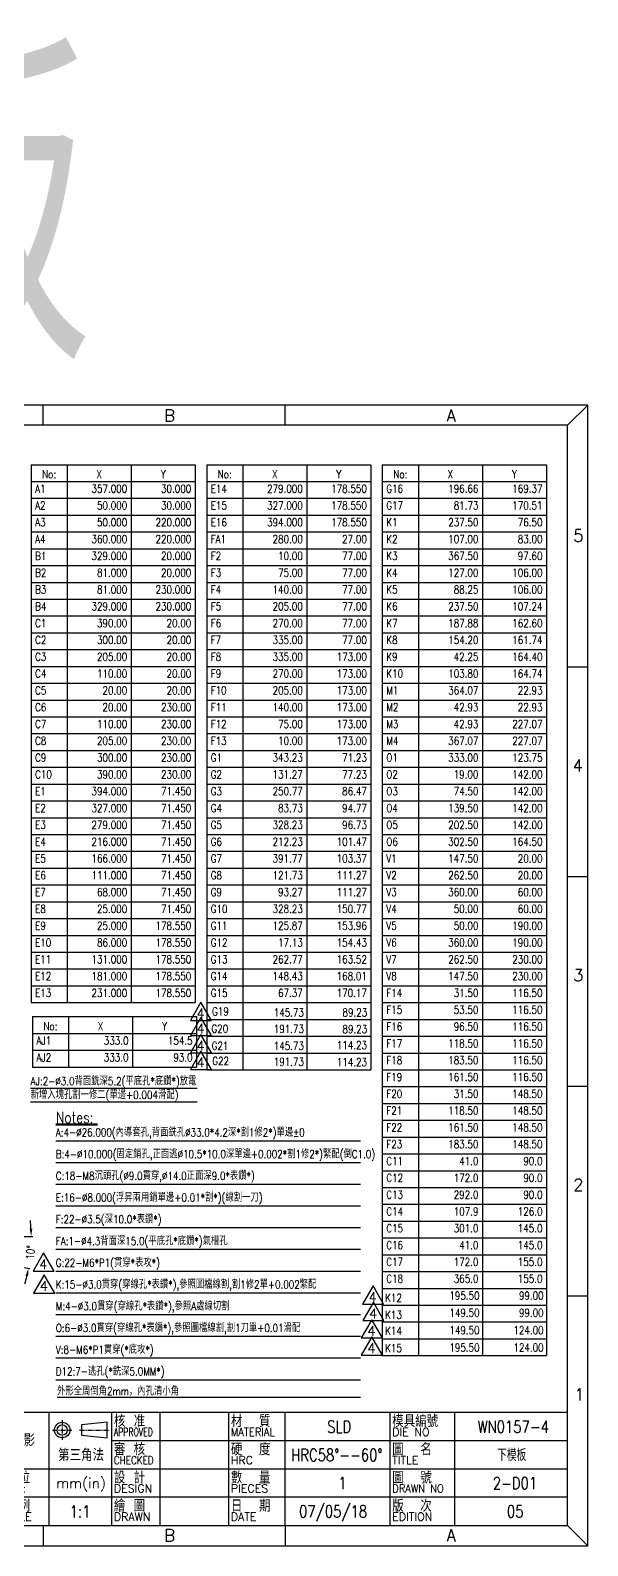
# Model space of a CAD drawing. Extents: x 13099 to 13821, y -3003 to -1672.
# Drawn here: x 13577 to 13821, y -3003 to -2340 of the extents above; entities that cross this region are included whole.
import ezdxf
from ezdxf.enums import TextEntityAlignment as Align

# ---------------------------------------------------------------- set-up
doc = ezdxf.new("R2010")
doc.units = 0
doc.header["$MEASUREMENT"] = 0
doc.linetypes.add('CENTER', pattern=[2, 1.25, -0.25, 0.25, -0.25])
doc.layers.get('Defpoints').update_dxf_attribs({"linetype": 'CONTINUOUS'})
for name, color, linetype in [('-D1', 1, 'CONTINUOUS'), ('-DDIM', 6, 'CONTINUOUS'), ('BORD', 4, 'CONTINUOUS')]:
    doc.layers.add(name, color=color, linetype=linetype)
doc.styles.add('AEH', font='ROMANS.shx', dxfattribs={"width": 0.8, "bigfont": 'ae.shx'})
doc.styles.add('ROMANS', font='ROMANS')
doc.styles.add('型式1', font='KAIU.TTF', dxfattribs={"width": 0.8})
doc.dimstyles.get("Standard").update_dxf_attribs({"dimtxt": 2.5, "dimasz": 1.8, "dimexe": 0.5, "dimexo": 0.5, "dimgap": 0.6, "dimtad": 0, "dimzin": 0, "dimdsep": 46, "dimtxsty": 'AEH', "dimcen": 0, "dimclrd": 256, "dimazin": 0, "dimtp": -0.008, "dimtm": 0.005, "dimtfac": 0.5, "dimtdec": 3, "dimtofl": 0, "dimtmove": 0, "dimatfit": 3, "dimfxl": 0, "dimtolj": 1, "dimtzin": 0, "dimlwd": -1, "dimlwe": -1, "dimarcsym": 0})

# ---------------------------------------------------------------- blocks, each defined once
blk = doc.blocks.new('A3BORD')
at = {"layer": 'BORD', "color": 7}
for p, q in [((900.74, -291.41), (905.74, -296.41)), ((995.29, -296.41), (995.29, -291.41)), ((1055.29, -296.41), (1055.29, -291.41)), ((1115.29, -296.41), (1115.29, -291.41)), ((1175.29, -296.41), (1175.29, -291.41)), ((1235.29, -296.41), (1235.29, -291.41)), ((1305.29, -296.41), (1310.29, -291.41)), ((905.74, -356.3), (900.74, -356.3)), ((1305.29, -356.3), (1310.29, -356.3)), ((905.74, -408.3), (900.74, -408.3)), ((1305.29, -408.3), (1310.29, -408.3)), ((905.74, -460.3), (900.74, -460.3)), ((1305.29, -460.3), (1310.29, -460.3)), ((905.74, -512.3), (900.74, -512.3)), ((1305.29, -512.3), (1310.29, -512.3)), ((900.74, -574.3), (905.74, -569.3)), ((995.29, -569.3), (995.29, -574.3)), ((1055.29, -569.3), (1055.29, -574.3)), ((1115.29, -569.3), (1115.29, -574.3)), ((1175.29, -569.3), (1175.29, -574.3)), ((1235.29, -569.3), (1235.29, -574.3)), ((1305.29, -569.3), (1310.29, -574.3))]:
    blk.add_line(p, q, dxfattribs=at)
blk.add_lwpolyline([(900.74, -291.41), (900.74, -574.3), (1310.29, -574.3), (1310.29, -291.41)], close=True, dxfattribs=at)
at = {"layer": 'BORD'}
blk.add_lwpolyline([(905.74, -296.41), (905.74, -569.3), (1305.29, -569.3), (1305.29, -296.41)], close=True, dxfattribs=at)
at = {"layer": 'BORD', "color": 7, "style": 'ROMANS'}
for s, p in [('F', (965.29, -295.53)), ('E', (1025.29, -295.53)), ('D', (1085.29, -295.53)), ('C', (1145.29, -295.53)), ('B', (1205.29, -295.53)), ('A', (1275.29, -295.53)), ('5', (902.33, -325.3)), ('5', (1306.69, -325.3)), ('4', (901.83, -382.3)), ('4', (1306.55, -382.3)), ('3', (902.33, -434.3)), ('3', (1306.69, -434.3)), ('2', (902.33, -486.3)), ('2', (1306.69, -486.3)), ('1', (902.83, -538.3)), ('1', (1306.96, -538.3)), ('F', (965.29, -573.42)), ('E', (1025.29, -573.12)), ('D', (1085.29, -573.17)), ('C', (1145.29, -573.22)), ('B', (1205.29, -573.22)), ('A', (1275.29, -573.22))]:
    blk.add_text(s, height=3, dxfattribs=at).set_placement(p)
blk = doc.blocks.new('-A30')
at = {"layer": 'BORD', "color": 4}
for p, q in [((404.55, 33), (5, 33)), ((69, 33), (69, 5)), ((81, 33), (81, 5)), ((162.5, 33), (162.5, 5)), ((263, 33), (263, 5)), ((276, 33), (276, 5)), ((291.5, 33), (291.5, 5)), ((303.5, 33), (303.5, 5)), ((320.5, 33), (320.5, 5)), ((334.5, 33), (334.5, 5)), ((360.5, 33), (360.5, 5)), ((376.5, 33), (376.5, 5)), ((162.5, 27.4), (5, 27.4)), ((45, 27.4), (45, 5)), ((404.55, 26), (291.5, 26)), ((162.5, 21.8), (5, 21.8)), ((25, 21.8), (25, 5)), ((404.55, 19), (263, 19)), ((162.5, 16.2), (5, 16.2)), ((404.55, 12), (263, 12)), ((162.5, 10.6), (5, 10.6))]:
    blk.add_line(p, q, dxfattribs=at)
at = {"layer": 'BORD', "color": 1, "linetype": 'CENTER'}
for p, q in [((279.3, 31.1), (279.3, 26.26)), ((276.88, 28.68), (281.72, 28.68)), ((283.55, 28.68), (290.95, 28.68))]:
    blk.add_line(p, q, dxfattribs=at)
at = {"layer": 'BORD', "color": 2}
for p, q in [((290.45, 30.6), (284.05, 29.96)), ((290.45, 26.76), (290.45, 30.6)), ((284.05, 29.96), (284.05, 27.4)), ((284.05, 27.4), (290.45, 26.76))]:
    blk.add_line(p, q, dxfattribs=at)
at = {"layer": 'BORD', "color": 2, "ltscale": 6}
for points in [[(75.08, 27.05), (72.47, 22.53), (77.69, 22.53)], [(75.08, 21.45), (72.47, 16.93), (77.69, 16.93)], [(75.08, 15.85), (72.47, 11.33), (77.69, 11.33)], [(75.08, 10.25), (72.47, 5.73), (77.69, 5.73)]]:
    blk.add_lwpolyline(points, close=True, dxfattribs=at)
at = {"layer": 'BORD', "color": 2}
for radius in [1.92, 1.28]:
    blk.add_circle((279.3, 28.68), radius, dxfattribs=at)
at = {"layer": 'BORD', "color": 4}
blk.add_blockref('A3BORD', (-900.74, 574.3), dxfattribs=at)
at = {"layer": 'BORD', "color": 4, "ltscale": 6, "style": 'AEH'}
for s, p in [('一   般   公   差', (37, 30.2)), ('設   變   內   容', (121.75, 30.2)), ('角   度', (57, 24.6))]:
    blk.add_text(s, height=4, dxfattribs=at).set_placement(p, align=Align.MIDDLE_CENTER)
at = {"layer": 'BORD', "color": 2, "ltscale": 6, "style": 'AEH'}
blk.add_text('NO:', height=3, dxfattribs=at).set_placement((75, 30.2), align=Align.MIDDLE_CENTER)
at = {"layer": 'BORD', "ltscale": 6, "style": 'AEH'}
for s, p in [('核 准', (292.1, 32.4)), ('材  質', (321.1, 32.4)), ('模具編號', (361.1, 32.4)), ('審 核', (292.1, 25.4)), ('硬  度', (321.1, 25.4)), ('圖  名', (361.1, 25.4)), ('單 位', (263.6, 18.4)), ('設 計', (292.1, 18.4)), ('數  量', (321.1, 18.4)), ('圖  號', (361.1, 18.4)), ('比 例', (263.6, 11.4)), ('繪 圖', (292.1, 11.4)), ('日  期', (321.1, 11.4)), ('版  次', (361.1, 11.4))]:
    blk.add_text(s, height=3, dxfattribs=at).set_placement(p, align=Align.TOP_LEFT)
at = {"layer": 'BORD', "color": 4, "ltscale": 6, "style": 'AEH'}
blk.add_text('投 影', height=3, dxfattribs=at).set_placement((264.81, 27.64), align=Align.TOP_LEFT)
at = {"layer": 'BORD', "color": 2, "ltscale": 6, "style": 'AEH'}
for s, width, p in [('APPROVED', 0.7, (292.1, 26.6)), ('MATERIAL', 0.9, (321.1, 26.6)), ('CHECKED', 0.8, (292.1, 19.6)), ('DRAWN NO', 0.9, (361.1, 12.6))]:
    blk.add_text(s, height=2, dxfattribs=dict(at, width=width)).set_placement(p, align=Align.BOTTOM_LEFT)
for s, p in [('DIE NO', (361.1, 26.6)), ('HRC', (321.1, 19.6)), ('TITLE', (361.1, 19.6)), ('UNIT:', (263.6, 12.6)), ('DESIGN', (292.1, 12.6)), ('PIECES', (321.1, 12.6)), ('SCALE', (263.6, 5.6)), ('DRAWN', (292.1, 5.6)), ('DATE', (321.1, 5.6)), ('EDITION', (361.1, 5.6))]:
    blk.add_text(s, height=2, dxfattribs=at).set_placement(p, align=Align.BOTTOM_LEFT)
at = {"layer": 'BORD', "ltscale": 6, "style": 'AEH'}
for s, height, p in [('1', 3, (75, 24.26)), ('第三角法', 3, (283.97, 22.5)), ('2', 3, (75, 18.66)), ('mm(in)', 2.5, (283.97, 15.5)), ('3', 3, (75, 13.06)), ('4', 3, (75, 7.46))]:
    blk.add_text(s, height=height, dxfattribs=at).set_placement(p, align=Align.MIDDLE_CENTER)
at = {"layer": 'BORD', "color": 7, "ltscale": 6, "style": '型式1', "width": 1.15345}
blk.add_text('GPPC', height=8, dxfattribs=at).set_placement((165.84, 14.94), (191.95, 14.94), align=Align.FIT)
at = {"layer": 'BORD', "color": 7, "style": '型式1', "width": 0.939233}
blk.add_text('綠興科技股份有限公司', height=5, dxfattribs=at).set_placement((192.48, 20.17), (258.9, 20.17), align=Align.FIT)
at = {"layer": 'BORD', "color": 2, "linetype": 'Continuous', "style": 'AEH'}
for s, height, p in [('*.*', 4, (6.14, 17.21)), ('%%P0.1', 3, (26.71, 17.55)), ('0%%D', 3, (46.24, 17.55)), ('>', 3, (51.08, 17.55)), ('REF', 3, (54.85, 17.55)), ('%%P', 3, (64.13, 17.55)), ('*.**', 4, (6.14, 11.23)), ('%%P0.01', 3, (26.71, 11.57)), ('>', 3, (51.08, 11.95)), ('%%P', 3, (64.13, 11.95)), ('*.***', 4, (6.14, 5.91)), ('-0.005', 3, (26.71, 6.26)), ('>', 3, (51.08, 6.35)), ('%%P', 3, (64.13, 6.35))]:
    blk.add_text(s, height=height, dxfattribs=at).set_placement(p)
at = {"layer": 'BORD', "color": 2, "style": '型式1', "width": 0.571104}
blk.add_text('Green Point Precision Components Co.,Ltd', height=4, dxfattribs=at).set_placement((193, 12.94), (257.62, 12.94), align=Align.FIT)
blk = doc.blocks.new('*D55')
at = {"layer": '-DDIM', "ltscale": 6}
for p, q in [((13566.3, -2867.75), (13578.33, -2867.75)), ((13568.29, -2880.22), (13577.1, -2881.77))]:
    blk.add_line(p, q, dxfattribs=at)
for start, end in [(2.50595, 5.01189), (344.98811, 347.49405)]:
    blk.add_arc((13497.6, -2867.75), 80.03, start, end, dxfattribs=at)
for points in [[(13578.13, -2864.24), (13576.97, -2864.27), (13577.63, -2867.75)], [(13575.16, -2884.97), (13576.3, -2885.2), (13576.41, -2881.65)]]:
    blk.add_solid(points, dxfattribs=at)
at = {"layer": 'Defpoints', "color": 0, "ltscale": 6}
for p in [(13159.6, -2867.75), (13497.6, -2867.75), (13565.6, -2867.75), (13567.6, -2880.1), (13577.09, -2877.04)]:
    blk.add_point(p, dxfattribs=at)
at = {"layer": '-DDIM', "color": 0, "ltscale": 6, "insert": (13577.32, -2874.73), "char_height": 3.5, "attachment_point": 5, "rotation": 85, "style": 'AEH'}
blk.add_mtext('\\A1;10°', dxfattribs=at)

msp = doc.modelspace()

# ---------------------------------------------------------------- linework, layer by layer
at = {"layer": '-DDIM', "ltscale": 6}
for p, q in [((13577.5965, -2530.2413), (13649.3465, -2530.2413)), ((13577.5965, -2530.2413), (13577.5965, -2765.4413)), ((13593.3465, -2530.2413), (13593.3465, -2765.4413)), ((13621.3465, -2530.2413), (13621.3465, -2765.4413)), ((13649.3465, -2530.2413), (13649.3465, -2765.4413)), ((13654.3465, -2530.2413), (13726.0965, -2530.2413)), ((13654.3465, -2530.2413), (13654.3465, -2794.8413)), ((13670.0965, -2530.2413), (13670.0965, -2794.8413)), ((13698.0965, -2530.2413), (13698.0965, -2794.8413)), ((13726.0965, -2530.2413), (13726.0965, -2794.8413)), ((13731.0965, -2530.2413), (13802.8465, -2530.2413)), ((13731.0965, -2530.2413), (13731.0965, -2758.0913)), ((13746.8465, -2530.2413), (13746.8465, -2758.0913)), ((13774.8465, -2530.2413), (13774.8465, -2758.0913)), ((13802.8465, -2530.2413), (13802.8465, -2758.0913)), ((13577.5965, -2537.5913), (13649.3465, -2537.5913)), ((13654.3465, -2537.5913), (13726.0965, -2537.5913)), ((13731.0965, -2537.5913), (13802.8465, -2537.5913)), ((13577.5965, -2544.9413), (13649.3465, -2544.9413)), ((13654.3465, -2544.9413), (13726.0965, -2544.9413)), ((13731.0965, -2544.9413), (13802.8465, -2544.9413)), ((13577.5965, -2552.2913), (13649.3465, -2552.2913)), ((13654.3465, -2552.2913), (13726.0965, -2552.2913)), ((13731.0965, -2552.2913), (13802.8465, -2552.2913)), ((13577.5965, -2559.6413), (13649.3465, -2559.6413)), ((13654.3465, -2559.6413), (13726.0965, -2559.6413)), ((13731.0965, -2559.6413), (13802.8465, -2559.6413)), ((13577.5965, -2566.9913), (13649.3465, -2566.9913)), ((13654.3465, -2566.9913), (13726.0965, -2566.9913)), ((13731.0965, -2566.9913), (13802.8465, -2566.9913)), ((13577.5965, -2574.3413), (13649.3465, -2574.3413)), ((13654.3465, -2574.3413), (13726.0965, -2574.3413)), ((13731.0965, -2574.3413), (13802.8465, -2574.3413)), ((13577.5965, -2581.6913), (13649.3465, -2581.6913)), ((13654.3465, -2581.6913), (13726.0965, -2581.6913)), ((13731.0965, -2581.6913), (13802.8465, -2581.6913)), ((13577.5965, -2589.0413), (13649.3465, -2589.0413)), ((13654.3465, -2589.0413), (13726.0965, -2589.0413)), ((13731.0965, -2589.0413), (13802.8465, -2589.0413)), ((13577.5965, -2596.3913), (13649.3465, -2596.3913)), ((13654.3465, -2596.3913), (13726.0965, -2596.3913)), ((13731.0965, -2596.3913), (13802.8465, -2596.3913)), ((13577.5965, -2603.7413), (13649.3465, -2603.7413)), ((13654.3465, -2603.7413), (13726.0965, -2603.7413)), ((13731.0965, -2603.7413), (13802.8465, -2603.7413)), ((13577.5965, -2611.0913), (13649.3465, -2611.0913)), ((13654.3465, -2611.0913), (13726.0965, -2611.0913)), ((13731.0965, -2611.0913), (13802.8465, -2611.0913)), ((13577.5965, -2618.4413), (13649.3465, -2618.4413)), ((13654.3465, -2618.4413), (13726.0965, -2618.4413)), ((13731.0965, -2618.4413), (13802.8465, -2618.4413)), ((13577.5965, -2625.7913), (13649.3465, -2625.7913)), ((13654.3465, -2625.7913), (13726.0965, -2625.7913)), ((13731.0965, -2625.7913), (13802.8465, -2625.7913)), ((13577.5965, -2633.1413), (13649.3465, -2633.1413)), ((13654.3465, -2633.1413), (13726.0965, -2633.1413)), ((13731.0965, -2633.1413), (13802.8465, -2633.1413)), ((13577.5965, -2640.4913), (13649.3465, -2640.4913)), ((13654.3465, -2640.4913), (13726.0965, -2640.4913)), ((13731.0965, -2640.4913), (13802.8465, -2640.4913)), ((13577.5965, -2647.8413), (13649.3465, -2647.8413)), ((13654.3465, -2647.8413), (13726.0965, -2647.8413)), ((13731.0965, -2647.8413), (13802.8465, -2647.8413)), ((13577.5965, -2655.1913), (13649.3465, -2655.1913)), ((13654.3465, -2655.1913), (13726.0965, -2655.1913)), ((13731.0965, -2655.1913), (13802.8465, -2655.1913)), ((13577.5965, -2662.5413), (13649.3465, -2662.5413)), ((13654.3465, -2662.5413), (13726.0965, -2662.5413)), ((13731.0965, -2662.5413), (13802.8465, -2662.5413)), ((13577.5965, -2669.8913), (13649.3465, -2669.8913)), ((13654.3465, -2669.8913), (13726.0965, -2669.8913)), ((13731.0965, -2669.8913), (13802.8465, -2669.8913)), ((13577.5965, -2677.2413), (13649.3465, -2677.2413)), ((13654.3465, -2677.2413), (13726.0965, -2677.2413)), ((13731.0965, -2677.2413), (13802.8465, -2677.2413)), ((13577.5965, -2684.5913), (13649.3465, -2684.5913)), ((13654.3465, -2684.5913), (13726.0965, -2684.5913)), ((13731.0965, -2684.5913), (13802.8465, -2684.5913)), ((13577.5965, -2691.9413), (13649.3465, -2691.9413)), ((13654.3465, -2691.9413), (13726.0965, -2691.9413)), ((13731.0965, -2691.9413), (13802.8465, -2691.9413)), ((13577.5965, -2699.2913), (13649.3465, -2699.2913)), ((13654.3465, -2699.2913), (13726.0965, -2699.2913)), ((13731.0965, -2699.2913), (13802.8465, -2699.2913)), ((13577.5965, -2706.6413), (13649.3465, -2706.6413)), ((13654.3465, -2706.6413), (13726.0965, -2706.6413)), ((13731.0965, -2706.6413), (13802.8465, -2706.6413)), ((13577.5965, -2713.9913), (13649.3465, -2713.9913)), ((13654.3465, -2713.9913), (13726.0965, -2713.9913)), ((13731.0965, -2713.9913), (13802.8465, -2713.9913)), ((13577.5965, -2721.3413), (13649.3465, -2721.3413)), ((13654.3465, -2721.3413), (13726.0965, -2721.3413)), ((13731.0965, -2721.3413), (13802.8465, -2721.3413)), ((13577.5965, -2728.6913), (13649.3465, -2728.6913)), ((13654.3465, -2728.6913), (13726.0965, -2728.6913)), ((13731.0965, -2728.6913), (13802.8465, -2728.6913)), ((13577.5965, -2736.0413), (13649.3465, -2736.0413)), ((13654.3465, -2736.0413), (13726.0965, -2736.0413)), ((13731.0965, -2736.0413), (13802.8465, -2736.0413)), ((13577.5965, -2743.3913), (13649.3465, -2743.3913)), ((13654.3465, -2743.3913), (13726.0965, -2743.3913)), ((13731.0965, -2743.3913), (13802.8465, -2743.3913)), ((13577.5965, -2750.7413), (13649.3465, -2750.7413)), ((13654.3465, -2750.7413), (13726.0965, -2750.7413)), ((13731.0965, -2750.7413), (13802.8465, -2750.7413)), ((13577.5965, -2758.0913), (13649.3465, -2758.0913)), ((13654.3465, -2758.0913), (13726.0965, -2758.0913)), ((13731.0965, -2758.0913), (13802.8465, -2758.0913)), ((13731.0965, -2758.0913), (13802.8465, -2758.0913)), ((13731.0965, -2758.0913), (13802.8465, -2758.0913)), ((13731.0965, -2758.0913), (13731.0965, -2831.5913)), ((13746.8465, -2758.0913), (13746.8465, -2831.5913)), ((13774.8465, -2758.0913), (13774.8465, -2831.5913)), ((13802.8465, -2758.0913), (13802.8465, -2831.5913)), ((13577.5965, -2765.4413), (13649.3465, -2765.4413)), ((13577.5965, -2765.4413), (13649.3465, -2765.4413)), ((13654.3465, -2765.4413), (13726.0965, -2765.4413)), ((13654.3465, -2765.4413), (13726.0965, -2765.4413)), ((13731.0965, -2765.4413), (13802.8465, -2765.4413)), ((13578.1763, -2771.5866), (13649.9263, -2771.5866)), ((13578.1763, -2771.5866), (13578.1763, -2793.6366)), ((13593.9263, -2771.5866), (13593.9263, -2793.6366)), ((13621.9263, -2771.5866), (13621.9263, -2793.6366)), ((13649.9263, -2771.5866), (13649.9263, -2793.6366)), ((13654.3465, -2772.7913), (13726.0965, -2772.7913)), ((13731.0965, -2772.7913), (13802.8465, -2772.7913)), ((13578.1763, -2778.9366), (13649.9263, -2778.9366)), ((13654.3465, -2780.1413), (13726.0965, -2780.1413)), ((13731.0965, -2780.1413), (13802.8465, -2780.1413)), ((13578.1763, -2786.2866), (13649.9263, -2786.2866)), ((13654.3465, -2787.4913), (13726.0965, -2787.4913)), ((13731.0965, -2787.4913), (13802.8465, -2787.4913)), ((13578.1763, -2793.6366), (13649.9263, -2793.6366)), ((13654.3465, -2794.8413), (13726.0965, -2794.8413)), ((13731.0965, -2794.8413), (13802.8465, -2794.8413)), ((13731.0965, -2802.1913), (13802.8465, -2802.1913)), ((13577.3972, -2802.8155), (13650.1593, -2802.8155)), ((13577.3972, -2808.7999), (13650.1593, -2808.7999)), ((13731.0965, -2809.5413), (13802.8465, -2809.5413)), ((13588.4115, -2818.4714), (13606.5555, -2818.4714)), ((13588.4115, -2818.8214), (13606.5555, -2818.8214)), ((13731.0965, -2816.8913), (13802.8465, -2816.8913)), ((13588.4115, -2825.8214), (13721.6115, -2825.8214)), ((13731.0965, -2824.2413), (13802.8465, -2824.2413)), ((13588.4115, -2835.3214), (13721.6115, -2835.3214)), ((13731.0965, -2831.5913), (13802.8465, -2831.5913)), ((13731.0965, -2831.5913), (13802.8465, -2831.5913)), ((13731.0965, -2831.5913), (13731.0965, -2919.7913)), ((13746.8465, -2831.5913), (13746.8465, -2919.7913)), ((13774.8465, -2831.5913), (13774.8465, -2919.7913)), ((13802.8465, -2831.5913), (13802.8465, -2919.7913)), ((13731.0965, -2838.9413), (13802.8465, -2838.9413)), ((13588.4115, -2844.8214), (13721.6115, -2844.8214)), ((13731.0965, -2846.2913), (13802.8465, -2846.2913)), ((13588.4115, -2854.3214), (13721.6115, -2854.3214)), ((13731.0965, -2853.6413), (13802.8465, -2853.6413)), ((13731.0965, -2860.9913), (13802.8465, -2860.9913)), ((13588.4115, -2863.8214), (13721.6115, -2863.8214)), ((13731.0965, -2868.3413), (13802.8465, -2868.3413)), ((13588.4115, -2873.3214), (13721.6115, -2873.3214)), ((13731.0965, -2875.6913), (13802.8465, -2875.6913)), ((13588.4115, -2882.8214), (13721.6115, -2882.8214)), ((13731.0965, -2883.0413), (13802.8465, -2883.0413)), ((13588.4115, -2892.3214), (13721.6115, -2892.3214)), ((13731.0965, -2890.3913), (13802.8465, -2890.3913)), ((13588.4115, -2901.8214), (13721.6115, -2901.8214)), ((13731.0965, -2897.7413), (13802.8465, -2897.7413)), ((13731.0965, -2905.0913), (13802.8465, -2905.0913)), ((13588.4115, -2911.3214), (13721.6115, -2911.3214)), ((13731.0965, -2912.4413), (13802.8465, -2912.4413)), ((13588.4115, -2920.8214), (13721.6115, -2920.8214)), ((13731.0965, -2919.7913), (13802.8465, -2919.7913)), ((13588.4115, -2930.3214), (13721.6115, -2930.3214)), ((13588.9488, -2937.9281), (13721.6115, -2937.9281))]:
    msp.add_line(p, q, dxfattribs=at)
at = {"layer": 'BORD', "color": 2, "ltscale": 6}
for points in [[(13651.8376, -2765.2476), (13647.236, -2773.2179), (13656.4392, -2773.2179)], [(13651.8376, -2771.8969), (13647.236, -2779.8672), (13656.4392, -2779.8672)], [(13651.8376, -2779.3974), (13647.236, -2787.3676), (13656.4392, -2787.3676)], [(13651.8376, -2786.7117), (13647.236, -2794.682), (13656.4392, -2794.682)], [(13583.0621, -2874.9023), (13578.4605, -2882.8725), (13587.6637, -2882.8725)], [(13583.2999, -2884.4645), (13578.6983, -2892.4348), (13587.9015, -2892.4348)], [(13727.0246, -2889.3281), (13722.423, -2897.2983), (13731.6262, -2897.2983)], [(13727.2131, -2896.4886), (13722.6115, -2904.4589), (13731.8148, -2904.4589)], [(13726.5061, -2904.1203), (13721.9045, -2912.0905), (13731.1078, -2912.0905)], [(13726.5061, -2911.6291), (13721.9045, -2919.5994), (13731.1078, -2919.5994)]]:
    msp.add_lwpolyline(points, close=True, dxfattribs=at)

# ---------------------------------------------------------------- block references
at = {"layer": '-D1', "ltscale": 6, "xscale": 1.7630613, "yscale": 1.7630613, "zscale": 1.7630613}
msp.add_blockref('-A30', (13098.7812, -3002.9085), dxfattribs=at)

# ---------------------------------------------------------------- texts
at = {"layer": '-D1', "ltscale": 6, "style": 'AEH', "width": 0.8}
for s, height, p in [('SLD', 5.28918, (13706.9889, -2953.5428)), ('WN0157-4', 5.28918, (13772.7312, -2953.5428)), ('HRC58%%D--60%%D', 5.289184, (13691.2423, -2965.8842)), ('下模板', 5.28918, (13781.3071, -2965.8842)), ('1', 5.2892, (13711.8192, -2978.2256)), ('2-D01', 5.28918, (13779.363, -2978.2256)), ('1:1', 5.28918, (13594.4735, -2990.5671)), ('07/05/18', 5.28918, (13694.7011, -2990.5671)), ('05', 5.28918, (13785.5466, -2990.5671))]:
    msp.add_text(s, height=height, dxfattribs=at).set_placement(p)
at = {"layer": '-D1', "ltscale": 6, "insert": (13308.3322, -2353.8365), "char_height": 130, "width": 421.787644, "attachment_point": 1, "style": 'AEH'}
msp.add_mtext('下模板', dxfattribs=at)
at = {"layer": '-DDIM', "ltscale": 6, "style": 'AEH', "width": 0.8}
for s, p in [('No:', (13585.4715, -2534.4413)), ('X', (13607.3465, -2534.4413)), ('Y', (13635.3465, -2534.4413)), ('No:', (13662.2215, -2534.4413)), ('X', (13684.0965, -2534.4413)), ('Y', (13712.0965, -2534.4413)), ('No:', (13738.9715, -2534.4413)), ('X', (13760.8465, -2534.4413)), ('Y', (13788.8465, -2534.4413)), ('No:', (13586.0513, -2775.7866)), ('X', (13607.9263, -2775.7866)), ('Y', (13635.9263, -2775.7866))]:
    msp.add_text(s, height=3.5, dxfattribs=at).set_placement(p, align=Align.MIDDLE)
for s, height, p in [('A1', 3.5, (13579.3465, -2542.4913)), ('E14', 3.5, (13656.0965, -2542.4913)), ('G16', 3.5, (13732.8465, -2542.4913)), ('A2', 3.5, (13579.3465, -2549.8413)), ('E15', 3.5, (13656.0965, -2549.8413)), ('G17', 3.5, (13732.8465, -2549.8413)), ('A3', 3.5, (13579.3465, -2557.1913)), ('E16', 3.5, (13656.0965, -2557.1913)), ('K1', 3.5, (13732.8465, -2557.1913)), ('A4', 3.5, (13579.3465, -2564.5413)), ('FA1', 3.5, (13656.0965, -2564.5413)), ('K2', 3.5, (13732.8465, -2564.5413)), ('B1', 3.5, (13579.3465, -2571.8913)), ('F2', 3.5, (13656.0965, -2571.8913)), ('K3', 3.5, (13732.8465, -2571.8913)), ('B2', 3.5, (13579.3465, -2579.2413)), ('F3', 3.5, (13656.0965, -2579.2413)), ('K4', 3.5, (13732.8465, -2579.2413)), ('B3', 3.5, (13579.3465, -2586.5913)), ('F4', 3.5, (13656.0965, -2586.5913)), ('K5', 3.5, (13732.8465, -2586.5913)), ('B4', 3.5, (13579.3465, -2593.9413)), ('F5', 3.5, (13656.0965, -2593.9413)), ('K6', 3.5, (13732.8465, -2593.9413)), ('C1', 3.5, (13579.3465, -2601.2913)), ('F6', 3.5, (13656.0965, -2601.2913)), ('K7', 3.5, (13732.8465, -2601.2913)), ('C2', 3.5, (13579.3465, -2608.6413)), ('F7', 3.5, (13656.0965, -2608.6413)), ('K8', 3.5, (13732.8465, -2608.6413)), ('C3', 3.5, (13579.3465, -2615.9913)), ('F8', 3.5, (13656.0965, -2615.9913)), ('K9', 3.5, (13732.8465, -2615.9913)), ('C4', 3.5, (13579.3465, -2623.3413)), ('F9', 3.5, (13656.0965, -2623.3413)), ('K10', 3.5, (13732.8465, -2623.3413)), ('C5', 3.5, (13579.3465, -2630.6913)), ('F10', 3.5, (13656.0965, -2630.6913)), ('M1', 3.5, (13732.8465, -2630.6913)), ('C6', 3.5, (13579.3465, -2638.0413)), ('F11', 3.5, (13656.0965, -2638.0413)), ('M2', 3.5, (13732.8465, -2638.0413)), ('C7', 3.5, (13579.3465, -2645.3913)), ('F12', 3.5, (13656.0965, -2645.3913)), ('M3', 3.5, (13732.8465, -2645.3913)), ('C8', 3.5, (13579.3465, -2652.7413)), ('F13', 3.5, (13656.0965, -2652.7413)), ('M4', 3.5, (13732.8465, -2652.7413)), ('C9', 3.5, (13579.3465, -2660.0913)), ('G1', 3.5, (13656.0965, -2660.0913)), ('O1', 3.5, (13732.8465, -2660.0913)), ('C10', 3.5, (13579.3465, -2667.4413)), ('G2', 3.5, (13656.0965, -2667.4413)), ('O2', 3.5, (13732.8465, -2667.4413)), ('E1', 3.5, (13579.3465, -2674.7913)), ('G3', 3.5, (13656.0965, -2674.7913)), ('O3', 3.5, (13732.8465, -2674.7913)), ('E2', 3.5, (13579.3465, -2682.1413)), ('G4', 3.5, (13656.0965, -2682.1413)), ('O4', 3.5, (13732.8465, -2682.1413)), ('E3', 3.5, (13579.3465, -2689.4913)), ('G5', 3.5, (13656.0965, -2689.4913)), ('O5', 3.5, (13732.8465, -2689.4913)), ('E4', 3.5, (13579.3465, -2696.8413)), ('G6', 3.5, (13656.0965, -2696.8413)), ('O6', 3.5, (13732.8465, -2696.8413)), ('E5', 3.5, (13579.3465, -2704.1913)), ('G7', 3.5, (13656.0965, -2704.1913)), ('V1', 3.5, (13732.8465, -2704.1913)), ('E6', 3.5, (13579.3465, -2711.5413)), ('G8', 3.5, (13656.0965, -2711.5413)), ('V2', 3.5, (13732.8465, -2711.5413)), ('E7', 3.5, (13579.3465, -2718.8913)), ('G9', 3.5, (13656.0965, -2718.8913)), ('V3', 3.5, (13732.8465, -2718.8913)), ('E8', 3.5, (13579.3465, -2726.2413)), ('G10', 3.5, (13656.0965, -2726.2413)), ('V4', 3.5, (13732.8465, -2726.2413)), ('E9', 3.5, (13579.3465, -2733.5913)), ('G11', 3.5, (13656.0965, -2733.5913)), ('V5', 3.5, (13732.8465, -2733.5913)), ('E10', 3.5, (13579.3465, -2740.9413)), ('G12', 3.5, (13656.0965, -2740.9413)), ('V6', 3.5, (13732.8465, -2740.9413)), ('E11', 3.5, (13579.3465, -2748.2913)), ('G13', 3.5, (13656.0965, -2748.2913)), ('V7', 3.5, (13732.8465, -2748.2913)), ('E12', 3.5, (13579.3465, -2755.6413)), ('G14', 3.5, (13656.0965, -2755.6413)), ('V8', 3.5, (13732.8465, -2755.6413)), ('E13', 3.5, (13579.3465, -2762.9913)), ('G15', 3.5, (13656.0965, -2762.9913)), ('F14', 3.5, (13732.8465, -2762.9913)), ('G19', 3.5, (13656.6917, -2771.0475)), ('F15', 3.5, (13732.8465, -2770.3413)), ('G20', 3.5, (13656.4179, -2778.6212)), ('F16', 3.5, (13732.8465, -2777.6913)), ('AJ1', 3.5, (13579.9263, -2783.8366)), ('G21', 3.5, (13656.5091, -2786.1082)), ('F17', 3.5, (13732.8465, -2785.0413)), ('AJ2', 3.5, (13579.9263, -2791.1866)), ('G22', 3.5, (13656.7829, -2792.7264)), ('F18', 3.5, (13732.8465, -2792.3913)), ('AJ:2-%%c3.0背面銑深5.2(平底孔*底鑽*)放電', 3.5, (13577.3972, -2801.5555)), ('F19', 3.5, (13732.8465, -2799.7413)), ('新增入塊孔割一修二(單邊+0.004滑配)', 3.5, (13577.3972, -2807.5399)), ('F20', 3.5, (13732.8465, -2807.0913)), ('Notes:', 4.9, (13588.4115, -2818.1214)), ('F21', 3.5, (13732.8465, -2814.4413)), ('F22', 3.5, (13732.8465, -2821.7913)), ('F23', 3.5, (13732.8465, -2829.1413)), ('C11', 3.5, (13732.8465, -2836.4913)), ('C12', 3.5, (13732.8465, -2843.8413)), ('C13', 3.5, (13732.8465, -2851.1913)), ('C14', 3.5, (13732.8465, -2858.5413)), ('C15', 3.5, (13732.8465, -2865.8913)), ('C16', 3.5, (13732.8465, -2873.2413)), ('C17', 3.5, (13732.8465, -2880.5913)), ('C18', 3.5, (13732.8465, -2887.9413)), ('K12', 3.5, (13732.3465, -2896.2197)), ('K13', 3.5, (13732.3465, -2903.7138)), ('K14', 3.5, (13732.3465, -2910.6913)), ('K15', 3.5, (13732.3465, -2918.2697))]:
    msp.add_text(s, height=height, dxfattribs=at).set_placement(p)
for s, p in [('357.000', (13619.5965, -2542.4913)), ('30.000', (13647.5965, -2542.4913)), ('279.000', (13696.3465, -2542.4913)), ('178.550', (13724.3465, -2542.4913)), ('196.66', (13773.0965, -2542.4913)), ('169.37', (13801.0965, -2542.4913)), ('50.000', (13619.5965, -2549.8413)), ('30.000', (13647.5965, -2549.8413)), ('327.000', (13696.3465, -2549.8413)), ('178.550', (13724.3465, -2549.8413)), ('81.73', (13773.0965, -2549.8413)), ('170.51', (13801.0965, -2549.8413)), ('50.000', (13619.5965, -2557.1913)), ('220.000', (13647.5965, -2557.1913)), ('394.000', (13696.3465, -2557.1913)), ('178.550', (13724.3465, -2557.1913)), ('237.50', (13773.0965, -2557.1913)), ('76.50', (13801.0965, -2557.1913)), ('360.000', (13619.5965, -2564.5413)), ('220.000', (13647.5965, -2564.5413)), ('280.00', (13696.3465, -2564.5413)), ('27.00', (13724.3465, -2564.5413)), ('107.00', (13773.0965, -2564.5413)), ('83.00', (13801.0965, -2564.5413)), ('329.000', (13619.5965, -2571.8913)), ('20.000', (13647.5965, -2571.8913)), ('10.00', (13696.3465, -2571.8913)), ('77.00', (13724.3465, -2571.8913)), ('367.50', (13773.0965, -2571.8913)), ('97.60', (13801.0965, -2571.8913)), ('81.000', (13619.5965, -2579.2413)), ('20.000', (13647.5965, -2579.2413)), ('75.00', (13696.3465, -2579.2413)), ('77.00', (13724.3465, -2579.2413)), ('127.00', (13773.0965, -2579.2413)), ('106.00', (13801.0965, -2579.2413)), ('81.000', (13619.5965, -2586.5913)), ('230.000', (13647.5965, -2586.5913)), ('140.00', (13696.3465, -2586.5913)), ('77.00', (13724.3465, -2586.5913)), ('88.25', (13773.0965, -2586.5913)), ('106.00', (13801.0965, -2586.5913)), ('329.000', (13619.5965, -2593.9413)), ('230.000', (13647.5965, -2593.9413)), ('205.00', (13696.3465, -2593.9413)), ('77.00', (13724.3465, -2593.9413)), ('237.50', (13773.0965, -2593.9413)), ('107.24', (13801.0965, -2593.9413)), ('390.00', (13619.5965, -2601.2913)), ('20.00', (13647.5965, -2601.2913)), ('270.00', (13696.3465, -2601.2913)), ('77.00', (13724.3465, -2601.2913)), ('187.88', (13773.0965, -2601.2913)), ('162.60', (13801.0965, -2601.2913)), ('300.00', (13619.5965, -2608.6413)), ('20.00', (13647.5965, -2608.6413)), ('335.00', (13696.3465, -2608.6413)), ('77.00', (13724.3465, -2608.6413)), ('154.20', (13773.0965, -2608.6413)), ('161.74', (13801.0965, -2608.6413)), ('205.00', (13619.5965, -2615.9913)), ('20.00', (13647.5965, -2615.9913)), ('335.00', (13696.3465, -2615.9913)), ('173.00', (13724.3465, -2615.9913)), ('42.25', (13773.0965, -2615.9913)), ('164.40', (13801.0965, -2615.9913)), ('110.00', (13619.5965, -2623.3413)), ('20.00', (13647.5965, -2623.3413)), ('270.00', (13696.3465, -2623.3413)), ('173.00', (13724.3465, -2623.3413)), ('103.80', (13773.0965, -2623.3413)), ('164.74', (13801.0965, -2623.3413)), ('20.00', (13619.5965, -2630.6913)), ('20.00', (13647.5965, -2630.6913)), ('205.00', (13696.3465, -2630.6913)), ('173.00', (13724.3465, -2630.6913)), ('364.07', (13773.0965, -2630.6913)), ('22.93', (13801.0965, -2630.6913)), ('20.00', (13619.5965, -2638.0413)), ('230.00', (13647.5965, -2638.0413)), ('140.00', (13696.3465, -2638.0413)), ('173.00', (13724.3465, -2638.0413)), ('42.93', (13773.0965, -2638.0413)), ('22.93', (13801.0965, -2638.0413)), ('110.00', (13619.5965, -2645.3913)), ('230.00', (13647.5965, -2645.3913)), ('75.00', (13696.3465, -2645.3913)), ('173.00', (13724.3465, -2645.3913)), ('42.93', (13773.0965, -2645.3913)), ('227.07', (13801.0965, -2645.3913)), ('205.00', (13619.5965, -2652.7413)), ('230.00', (13647.5965, -2652.7413)), ('10.00', (13696.3465, -2652.7413)), ('173.00', (13724.3465, -2652.7413)), ('367.07', (13773.0965, -2652.7413)), ('227.07', (13801.0965, -2652.7413)), ('300.00', (13619.5965, -2660.0913)), ('230.00', (13647.5965, -2660.0913)), ('343.23', (13696.3465, -2660.0913)), ('71.23', (13724.3465, -2660.0913)), ('333.00', (13773.0965, -2660.0913)), ('123.75', (13801.0965, -2660.0913)), ('390.00', (13619.5965, -2667.4413)), ('230.00', (13647.5965, -2667.4413)), ('131.27', (13696.3465, -2667.4413)), ('77.23', (13724.3465, -2667.4413)), ('19.00', (13773.0965, -2667.4413)), ('142.00', (13801.0965, -2667.4413)), ('394.000', (13619.5965, -2674.7913)), ('71.450', (13647.5965, -2674.7913)), ('250.77', (13696.3465, -2674.7913)), ('86.47', (13724.3465, -2674.7913)), ('74.50', (13773.0965, -2674.7913)), ('142.00', (13801.0965, -2674.7913)), ('327.000', (13619.5965, -2682.1413)), ('71.450', (13647.5965, -2682.1413)), ('83.73', (13696.3465, -2682.1413)), ('94.77', (13724.3465, -2682.1413)), ('139.50', (13773.0965, -2682.1413)), ('142.00', (13801.0965, -2682.1413)), ('279.000', (13619.5965, -2689.4913)), ('71.450', (13647.5965, -2689.4913)), ('328.23', (13696.3465, -2689.4913)), ('96.73', (13724.3465, -2689.4913)), ('202.50', (13773.0965, -2689.4913)), ('142.00', (13801.0965, -2689.4913)), ('216.000', (13619.5965, -2696.8413)), ('71.450', (13647.5965, -2696.8413)), ('212.23', (13696.3465, -2696.8413)), ('101.47', (13724.3465, -2696.8413)), ('302.50', (13773.0965, -2696.8413)), ('164.50', (13801.0965, -2696.8413)), ('166.000', (13619.5965, -2704.1913)), ('71.450', (13647.5965, -2704.1913)), ('391.77', (13696.3465, -2704.1913)), ('103.37', (13724.3465, -2704.1913)), ('147.50', (13773.0965, -2704.1913)), ('20.00', (13801.0965, -2704.1913)), ('111.000', (13619.5965, -2711.5413)), ('71.450', (13647.5965, -2711.5413)), ('121.73', (13696.3465, -2711.5413)), ('111.27', (13724.3465, -2711.5413)), ('262.50', (13773.0965, -2711.5413)), ('20.00', (13801.0965, -2711.5413)), ('68.000', (13619.5965, -2718.8913)), ('71.450', (13647.5965, -2718.8913)), ('93.27', (13696.3465, -2718.8913)), ('111.27', (13724.3465, -2718.8913)), ('360.00', (13773.0965, -2718.8913)), ('60.00', (13801.0965, -2718.8913)), ('25.000', (13619.5965, -2726.2413)), ('71.450', (13647.5965, -2726.2413)), ('328.23', (13696.3465, -2726.2413)), ('150.77', (13724.3465, -2726.2413)), ('50.00', (13773.0965, -2726.2413)), ('60.00', (13801.0965, -2726.2413)), ('25.000', (13619.5965, -2733.5913)), ('178.550', (13647.5965, -2733.5913)), ('125.87', (13696.3465, -2733.5913)), ('153.96', (13724.3465, -2733.5913)), ('50.00', (13773.0965, -2733.5913)), ('190.00', (13801.0965, -2733.5913)), ('86.000', (13619.5965, -2740.9413)), ('178.550', (13647.5965, -2740.9413)), ('17.13', (13696.3465, -2740.9413)), ('154.43', (13724.3465, -2740.9413)), ('360.00', (13773.0965, -2740.9413)), ('190.00', (13801.0965, -2740.9413)), ('131.000', (13619.5965, -2748.2913)), ('178.550', (13647.5965, -2748.2913)), ('262.77', (13696.3465, -2748.2913)), ('163.52', (13724.3465, -2748.2913)), ('262.50', (13773.0965, -2748.2913)), ('230.00', (13801.0965, -2748.2913)), ('181.000', (13619.5965, -2755.6413)), ('178.550', (13647.5965, -2755.6413)), ('148.43', (13696.3465, -2755.6413)), ('168.01', (13724.3465, -2755.6413)), ('147.50', (13773.0965, -2755.6413)), ('230.00', (13801.0965, -2755.6413)), ('231.000', (13619.5965, -2762.9913)), ('178.550', (13647.5965, -2762.9913)), ('67.37', (13696.3465, -2762.9913)), ('170.17', (13724.3465, -2762.9913)), ('31.50', (13773.0965, -2762.9913)), ('116.50', (13801.0965, -2762.9913)), ('145.73', (13696.8465, -2771.5496)), ('89.23', (13724.4971, -2771.5209)), ('53.50', (13773.0965, -2770.3413)), ('116.50', (13801.0965, -2770.3413)), ('191.73', (13696.8465, -2778.6829)), ('89.23', (13724.472, -2778.7805)), ('96.50', (13773.0965, -2777.6913)), ('116.50', (13801.0965, -2777.6913)), ('333.0', (13620.1763, -2783.8366)), ('154.5', (13648.1763, -2783.8366)), ('145.73', (13696.8465, -2786.1387)), ('114.23', (13724.4212, -2785.8089)), ('118.50', (13773.0965, -2785.0413)), ('116.50', (13801.0965, -2785.0413)), ('333.0', (13620.1763, -2791.1866)), ('93.0', (13648.1763, -2791.1866)), ('183.50', (13773.0965, -2792.3913)), ('116.50', (13801.0965, -2792.3913)), ('191.73', (13696.8465, -2793.0913)), ('114.23', (13724.4257, -2793.2296)), ('161.50', (13773.0965, -2799.7413)), ('116.50', (13801.0965, -2799.7413)), ('31.50', (13773.0965, -2807.0913)), ('148.50', (13801.0965, -2807.0913)), ('118.50', (13773.0965, -2814.4413)), ('148.50', (13801.0965, -2814.4413)), ('161.50', (13773.0965, -2821.7913)), ('148.50', (13801.0965, -2821.7913)), ('183.50', (13773.0965, -2829.1413)), ('148.50', (13801.0965, -2829.1413)), ('41.0', (13773.0965, -2836.4913)), ('90.0', (13801.0965, -2836.4913)), ('172.0', (13773.0965, -2843.8413)), ('90.0', (13801.0965, -2843.8413)), ('292.0', (13773.0965, -2851.1913)), ('90.0', (13801.0965, -2851.1913)), ('107.9', (13773.0965, -2858.5413)), ('126.0', (13801.0965, -2858.5413)), ('301.0', (13773.0965, -2865.8913)), ('145.0', (13801.0965, -2865.8913)), ('41.0', (13773.0965, -2873.2413)), ('145.0', (13801.0965, -2873.2413)), ('172.0', (13773.0965, -2880.5913)), ('155.0', (13801.0965, -2880.5913)), ('365.0', (13773.0965, -2887.9413)), ('155.0', (13801.0965, -2887.9413)), ('195.50', (13773.5965, -2895.3321)), ('99.00', (13801.5965, -2895.3321)), ('149.50', (13773.5965, -2902.8356)), ('99.00', (13801.5965, -2902.8356)), ('149.50', (13773.5965, -2910.4658)), ('124.00', (13801.5965, -2910.4658)), ('195.50', (13773.5965, -2918.0413)), ('124.00', (13801.5965, -2918.0413))]:
    msp.add_text(s, height=3.5, dxfattribs=at).set_placement(p, align=Align.RIGHT)
at = {"layer": '-DDIM', "ltscale": 6, "char_height": 3.5, "width": 233.1, "attachment_point": 7, "style": 'AEH'}
for s, insert in [('A:4-%%c26.000(內導套孔,背面銑孔%%c33.0*4.2深*割1修2*)單邊%%P0', (13588.4115, -2825.1214)), ('B:4-%%c10.000(固定銷孔,正面逃%%C10.5*10.0深單邊+0.002*割1修2*)緊配(倒C1.0)', (13588.4115, -2834.6214)), ('C:18-M8沉頭孔(%%c9.0貫穿,%%c14.0正面深9.0*表鑽*)', (13588.4115, -2844.1214)), ('E:16-%%c8.000(浮昇兩用銷單邊+0.01*割*)(線割一刀)', (13588.4115, -2853.6214)), ('F:22-%%c3.5(深10.0*表鑽*)', (13588.4115, -2863.1214)), ('FA:1-%%c4.3背面深15.0(平底孔*底鑽*)氣槽孔', (13588.4115, -2872.6214)), ('G:22-M6*P1(貫穿*表攻*)', (13588.4115, -2882.1214)), ('K:15-%%c3.0貫穿(穿線孔*表鑽*),參照圖檔線割,割1修2單+0.002緊配', (13588.4115, -2891.6214)), ('M:4-%%c3.0貫穿(穿線孔*表鑽*),參照A處線切割', (13588.4115, -2901.1214)), ('O:6-%%c3.0貫穿(穿線孔*表鑽*),參照圖檔線割,割1刀單+0.01滑配', (13588.4115, -2910.6214)), ('V:8-M6*P1貫穿(*底攻*)', (13588.4115, -2920.1214)), ('D12:7-逃孔(*銑深5.0MM*)', (13588.4115, -2929.6214)), ('外形全周倒角2mm，內孔清小角', (13588.9488, -2937.3281))]:
    msp.add_mtext(s, dxfattribs=dict(at, insert=insert))
at = {"layer": 'BORD', "color": 2, "ltscale": 6, "style": 'AEH'}
for p in [(13651.6944, -2770.1622), (13651.6944, -2776.8115), (13651.6944, -2784.312), (13651.6944, -2791.6263), (13582.9189, -2879.8169), (13583.1566, -2889.3792), (13726.8814, -2894.2427), (13727.0699, -2901.4032), (13726.3629, -2909.0349), (13726.3629, -2916.5437)]:
    msp.add_text('4', height=4.2313, dxfattribs=at).set_placement(p, align=Align.MIDDLE_CENTER)

# ---------------------------------------------------------------- dimensions: what is measured, and where the dimension line sits
at = {"layer": '-DDIM'}
dim = msp.add_angular_dim_2l(base=(13577.0856, -2877.0436), line1=((13565.5965, -2867.7527), (13159.5965, -2867.7527)), line2=((13497.5965, -2867.7527), (13567.5965, -2880.0956)), dimstyle='Standard', override={"dimtxt": 3.5, "dimasz": 3.5, "dimexe": 0.7, "dimexo": 0.7, "dimgap": 0.7, "dimzin": 3, "dimclre": 256, "dimadec": 0}, dxfattribs=at)
dim.commit()
dim.dimension.update_dxf_attribs({"geometry": '*D55', "text_midpoint": (13577.3222, -2874.7278)})

doc.saveas('drawing.dxf')
